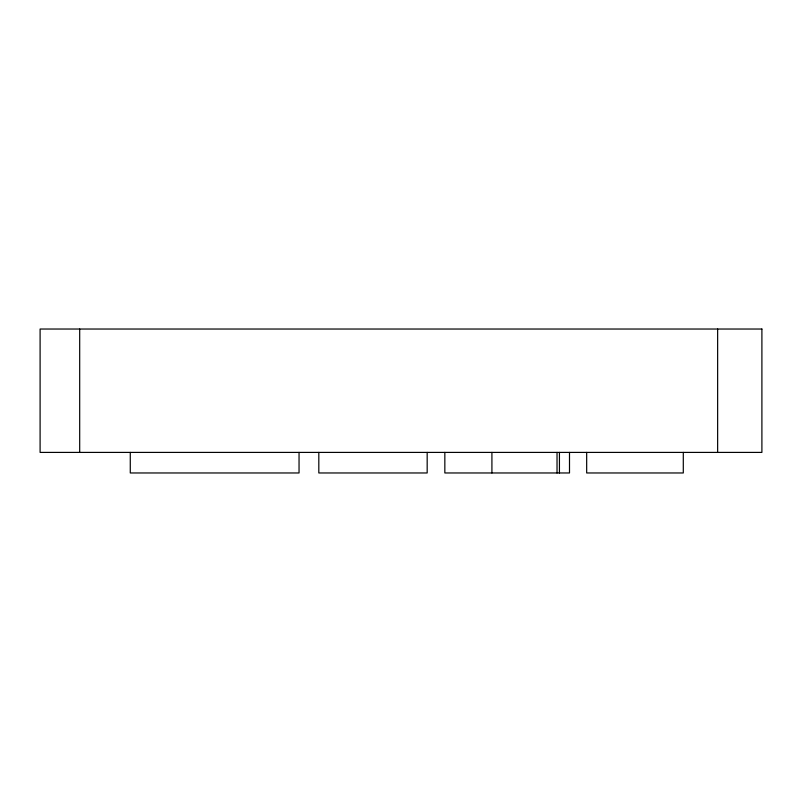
<?xml version="1.0" encoding="UTF-8"?>
<svg xmlns="http://www.w3.org/2000/svg" width="802" height="802" viewBox="0 0 802 802"><rect width="100%" height="100%" fill="white"/><g stroke="black" fill="none" stroke-linecap="round" stroke-linejoin="round"><path stroke-width="1.2" d="M717.64 329.031L717.64 452.408M683.294 452.408L683.294 472.969L586.673 472.969L586.673 452.408M569.5 452.408L569.5 472.969L444.839 472.969L444.839 452.408M559.435 452.408L559.435 472.969M557.029 452.408L557.029 472.969M491.917 452.408L491.917 472.969M427.175 452.408L427.175 472.969L318.815 472.969L318.815 452.408M299.046 452.408L299.046 472.969L130.275 472.969L130.275 452.408M79.689 329.031L79.689 452.408M761.9 329.031L40.1 329.031L40.1 452.408L761.9 452.408L761.9 329.031"/></g></svg>
